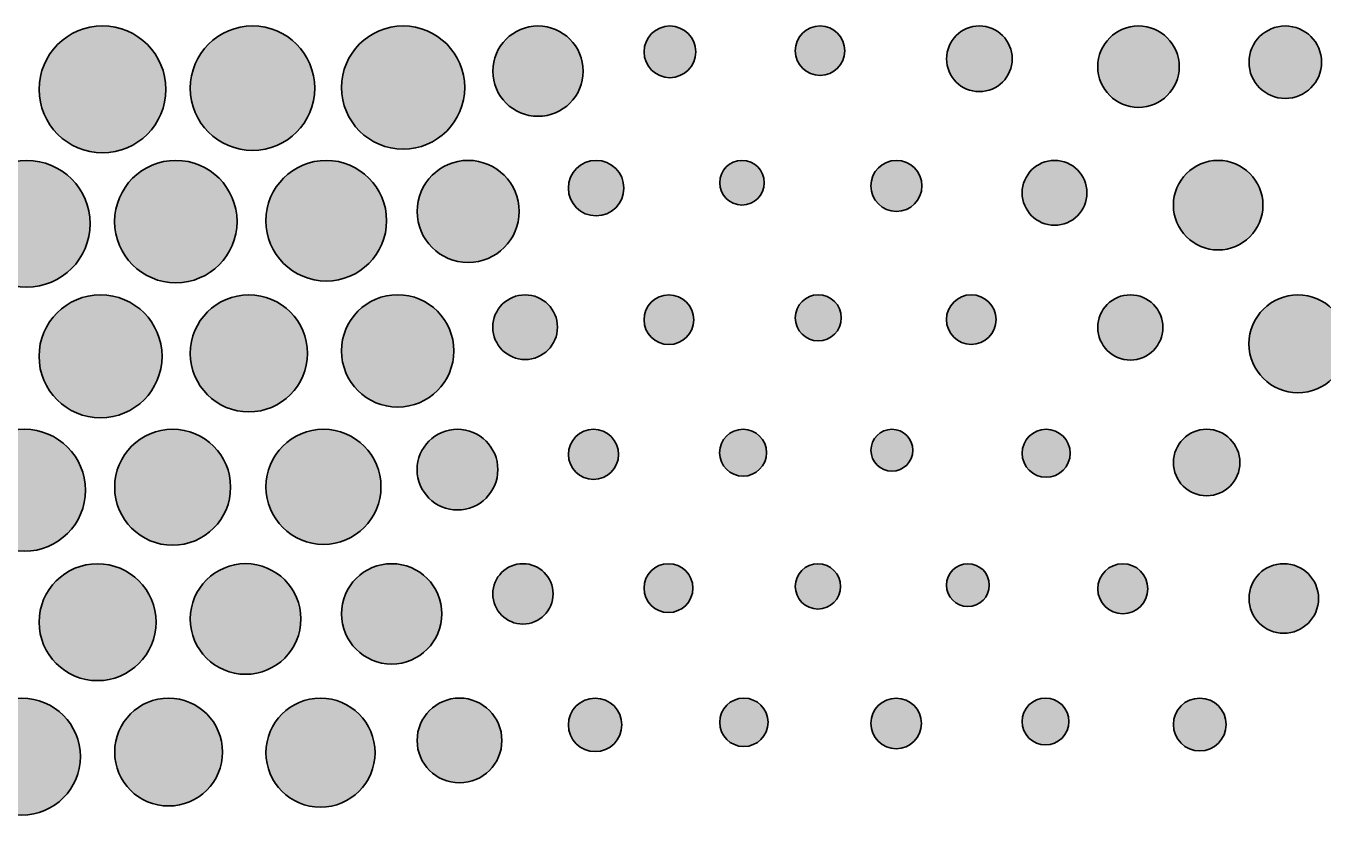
# Model space of a CAD drawing. Header units: inches. Extents: x 4.8 to 30.4, y 5.4 to 29.6.
# Drawn here: x 10.74 to 16.19, y 8.23 to 11.54 of the extents above; entities that cross this region are included whole.
import ezdxf

# ---------------------------------------------------------------- set-up
doc = ezdxf.new("R2010")
doc.units = ezdxf.units.IN
doc.header["$MEASUREMENT"] = 0
doc.layers.add('Layer 1', color=7, linetype='Continuous')

msp = doc.modelspace()

# ---------------------------------------------------------------- hatches: boundary and pattern name
at = {"layer": 'Layer 1'}
h = msp.add_hatch(color=7, dxfattribs=at)
h.dxf.hatch_style = 2
edge = h.paths.add_edge_path()
edge.add_spline(control_points=[(11.0625, 11.5445), (11.2096, 11.5445), (11.3289, 11.4252), (11.3289, 11.2781), (11.3289, 11.1311), (11.2096, 11.0118), (11.0625, 11.0118), (10.9155, 11.0118), (10.7962, 11.1311), (10.7962, 11.2781), (10.7962, 11.4252), (10.9155, 11.5445), (11.0625, 11.5445)], knot_values=[0, 0, 0, 0, 1, 1, 1, 2, 2, 2, 3, 3, 3, 4, 4, 4, 4], degree=3, periodic=1)
h = msp.add_hatch(color=7, dxfattribs=at)
h.dxf.hatch_style = 2
edge = h.paths.add_edge_path()
edge.add_spline(control_points=[(11.6926, 11.5444), (11.8369, 11.5444), (11.9539, 11.4275), (11.9539, 11.2831), (11.9539, 11.1388), (11.8369, 11.0218), (11.6926, 11.0218), (11.5483, 11.0218), (11.4313, 11.1388), (11.4313, 11.2831), (11.4313, 11.4275), (11.5483, 11.5444), (11.6926, 11.5444)], knot_values=[0, 0, 0, 0, 1, 1, 1, 2, 2, 2, 3, 3, 3, 4, 4, 4, 4], degree=3, periodic=1)
h = msp.add_hatch(color=7, dxfattribs=at)
h.dxf.hatch_style = 2
edge = h.paths.add_edge_path()
edge.add_spline(control_points=[(12.3248, 11.5446), (12.4676, 11.5446), (12.5834, 11.4288), (12.5834, 11.2859), (12.5834, 11.1431), (12.4676, 11.0273), (12.3248, 11.0273), (12.1819, 11.0273), (12.0662, 11.1431), (12.0662, 11.2859), (12.0662, 11.4288), (12.1819, 11.5446), (12.3248, 11.5446)], knot_values=[0, 0, 0, 0, 1, 1, 1, 2, 2, 2, 3, 3, 3, 4, 4, 4, 4], degree=3, periodic=1)
h = msp.add_hatch(color=7, dxfattribs=at)
h.dxf.hatch_style = 2
edge = h.paths.add_edge_path()
edge.add_spline(control_points=[(12.891, 11.5444), (12.9957, 11.5444), (13.0806, 11.4594), (13.0806, 11.3547), (13.0806, 11.25), (12.9957, 11.1651), (12.891, 11.1651), (12.7862, 11.1651), (12.7013, 11.25), (12.7013, 11.3547), (12.7013, 11.4594), (12.7862, 11.5444), (12.891, 11.5444)], knot_values=[0, 0, 0, 0, 1, 1, 1, 2, 2, 2, 3, 3, 3, 4, 4, 4, 4], degree=3, periodic=1)
h = msp.add_hatch(color=7, dxfattribs=at)
h.dxf.hatch_style = 2
edge = h.paths.add_edge_path()
edge.add_spline(control_points=[(13.4448, 11.5444), (13.5048, 11.5444), (13.5534, 11.4958), (13.5534, 11.4359), (13.5534, 11.3759), (13.5048, 11.3273), (13.4448, 11.3273), (13.3849, 11.3273), (13.3363, 11.3759), (13.3363, 11.4359), (13.3363, 11.4958), (13.3849, 11.5444), (13.4448, 11.5444)], knot_values=[0, 0, 0, 0, 1, 1, 1, 2, 2, 2, 3, 3, 3, 4, 4, 4, 4], degree=3, periodic=1)
h = msp.add_hatch(color=7, dxfattribs=at)
h.dxf.hatch_style = 2
edge = h.paths.add_edge_path()
edge.add_spline(control_points=[(14.0753, 11.5444), (14.1326, 11.5444), (14.1792, 11.4979), (14.1792, 11.4405), (14.1792, 11.3831), (14.1326, 11.3365), (14.0753, 11.3365), (14.0179, 11.3365), (13.9713, 11.3831), (13.9713, 11.4405), (13.9713, 11.4979), (14.0179, 11.5444), (14.0753, 11.5444)], knot_values=[0, 0, 0, 0, 1, 1, 1, 2, 2, 2, 3, 3, 3, 4, 4, 4, 4], degree=3, periodic=1)
h = msp.add_hatch(color=7, dxfattribs=at)
h.dxf.hatch_style = 2
edge = h.paths.add_edge_path()
edge.add_spline(control_points=[(14.7441, 11.5444), (14.8202, 11.5444), (14.882, 11.4827), (14.882, 11.4066), (14.882, 11.3304), (14.8202, 11.2687), (14.7441, 11.2687), (14.668, 11.2687), (14.6063, 11.3304), (14.6063, 11.4066), (14.6063, 11.4827), (14.668, 11.5444), (14.7441, 11.5444)], knot_values=[0, 0, 0, 0, 1, 1, 1, 2, 2, 2, 3, 3, 3, 4, 4, 4, 4], degree=3, periodic=1)
h = msp.add_hatch(color=7, dxfattribs=at)
h.dxf.hatch_style = 2
edge = h.paths.add_edge_path()
edge.add_spline(control_points=[(15.4123, 11.5444), (15.5067, 11.5444), (15.5833, 11.4679), (15.5833, 11.3734), (15.5833, 11.279), (15.5067, 11.2024), (15.4123, 11.2024), (15.3178, 11.2024), (15.2413, 11.279), (15.2413, 11.3734), (15.2413, 11.4679), (15.3178, 11.5444), (15.4123, 11.5444)], knot_values=[0, 0, 0, 0, 1, 1, 1, 2, 2, 2, 3, 3, 3, 4, 4, 4, 4], degree=3, periodic=1)
h = msp.add_hatch(color=7, dxfattribs=at)
h.dxf.hatch_style = 2
edge = h.paths.add_edge_path()
edge.add_spline(control_points=[(16.0286, 11.5444), (16.1127, 11.5444), (16.1808, 11.4762), (16.1808, 11.3921), (16.1808, 11.308), (16.1127, 11.2399), (16.0286, 11.2399), (15.9445, 11.2399), (15.8764, 11.308), (15.8764, 11.3921), (15.8764, 11.4762), (15.9445, 11.5444), (16.0286, 11.5444)], knot_values=[0, 0, 0, 0, 1, 1, 1, 2, 2, 2, 3, 3, 3, 4, 4, 4, 4], degree=3, periodic=1)
h = msp.add_hatch(color=7, dxfattribs=at)
h.dxf.hatch_style = 2
edge = h.paths.add_edge_path()
edge.add_spline(control_points=[(10.7447, 10.9801), (10.8916, 10.9801), (11.0107, 10.861), (11.0107, 10.7141), (11.0107, 10.5671), (10.8916, 10.448), (10.7447, 10.448), (10.5977, 10.448), (10.4786, 10.5671), (10.4786, 10.7141), (10.4786, 10.861), (10.5977, 10.9801), (10.7447, 10.9801)], knot_values=[0, 0, 0, 0, 1, 1, 1, 2, 2, 2, 3, 3, 3, 4, 4, 4, 4], degree=3, periodic=1)
h = msp.add_hatch(color=7, dxfattribs=at)
h.dxf.hatch_style = 2
edge = h.paths.add_edge_path()
edge.add_spline(control_points=[(11.3705, 10.9802), (11.5124, 10.9802), (11.6275, 10.8651), (11.6275, 10.7233), (11.6275, 10.5813), (11.5124, 10.4663), (11.3705, 10.4663), (11.2286, 10.4663), (11.1135, 10.5813), (11.1135, 10.7233), (11.1135, 10.8651), (11.2286, 10.9802), (11.3705, 10.9802)], knot_values=[0, 0, 0, 0, 1, 1, 1, 2, 2, 2, 3, 3, 3, 4, 4, 4, 4], degree=3, periodic=1)
h = msp.add_hatch(color=7, dxfattribs=at)
h.dxf.hatch_style = 2
edge = h.paths.add_edge_path()
edge.add_spline(control_points=[(12.002, 10.9801), (12.1419, 10.9801), (12.2553, 10.8667), (12.2553, 10.7268), (12.2553, 10.5869), (12.1419, 10.4735), (12.002, 10.4735), (11.8621, 10.4735), (11.7487, 10.5869), (11.7487, 10.7268), (11.7487, 10.8667), (11.8621, 10.9801), (12.002, 10.9801)], knot_values=[0, 0, 0, 0, 1, 1, 1, 2, 2, 2, 3, 3, 3, 4, 4, 4, 4], degree=3, periodic=1)
h = msp.add_hatch(color=7, dxfattribs=at)
h.dxf.hatch_style = 2
edge = h.paths.add_edge_path()
edge.add_spline(control_points=[(12.5978, 10.9801), (12.7161, 10.9801), (12.8121, 10.8842), (12.8121, 10.7659), (12.8121, 10.6476), (12.7161, 10.5517), (12.5978, 10.5517), (12.4795, 10.5517), (12.3836, 10.6476), (12.3836, 10.7659), (12.3836, 10.8842), (12.4795, 10.9801), (12.5978, 10.9801)], knot_values=[0, 0, 0, 0, 1, 1, 1, 2, 2, 2, 3, 3, 3, 4, 4, 4, 4], degree=3, periodic=1)
h = msp.add_hatch(color=7, dxfattribs=at)
h.dxf.hatch_style = 2
edge = h.paths.add_edge_path()
edge.add_spline(control_points=[(13.1351, 10.9802), (13.1995, 10.9802), (13.2517, 10.928), (13.2517, 10.8636), (13.2517, 10.7993), (13.1995, 10.7471), (13.1351, 10.7471), (13.0707, 10.7471), (13.0186, 10.7993), (13.0186, 10.8636), (13.0186, 10.928), (13.0707, 10.9802), (13.1351, 10.9802)], knot_values=[0, 0, 0, 0, 1, 1, 1, 2, 2, 2, 3, 3, 3, 4, 4, 4, 4], degree=3, periodic=1)
h = msp.add_hatch(color=7, dxfattribs=at)
h.dxf.hatch_style = 2
edge = h.paths.add_edge_path()
edge.add_spline(control_points=[(13.7475, 10.98), (13.7993, 10.98), (13.8413, 10.938), (13.8413, 10.8862), (13.8413, 10.8345), (13.7993, 10.7925), (13.7475, 10.7925), (13.6958, 10.7925), (13.6538, 10.8345), (13.6538, 10.8862), (13.6538, 10.938), (13.6958, 10.98), (13.7475, 10.98)], knot_values=[0, 0, 0, 0, 1, 1, 1, 2, 2, 2, 3, 3, 3, 4, 4, 4, 4], degree=3, periodic=1)
h = msp.add_hatch(color=7, dxfattribs=at)
h.dxf.hatch_style = 2
edge = h.paths.add_edge_path()
edge.add_spline(control_points=[(14.3959, 10.9801), (14.4552, 10.9801), (14.5032, 10.932), (14.5032, 10.8729), (14.5032, 10.8136), (14.4552, 10.7656), (14.3959, 10.7656), (14.3367, 10.7656), (14.2887, 10.8136), (14.2887, 10.8729), (14.2887, 10.932), (14.3367, 10.9801), (14.3959, 10.9801)], knot_values=[0, 0, 0, 0, 1, 1, 1, 2, 2, 2, 3, 3, 3, 4, 4, 4, 4], degree=3, periodic=1)
h = msp.add_hatch(color=7, dxfattribs=at)
h.dxf.hatch_style = 2
edge = h.paths.add_edge_path()
edge.add_spline(control_points=[(15.0599, 10.9799), (15.135, 10.9799), (15.1959, 10.919), (15.1959, 10.8439), (15.1959, 10.7687), (15.135, 10.7078), (15.0599, 10.7078), (14.9847, 10.7078), (14.9238, 10.7687), (14.9238, 10.8439), (14.9238, 10.919), (14.9847, 10.9799), (15.0599, 10.9799)], knot_values=[0, 0, 0, 0, 1, 1, 1, 2, 2, 2, 3, 3, 3, 4, 4, 4, 4], degree=3, periodic=1)
h = msp.add_hatch(color=7, dxfattribs=at)
h.dxf.hatch_style = 2
edge = h.paths.add_edge_path()
edge.add_spline(control_points=[(15.7467, 10.98), (15.8505, 10.98), (15.9347, 10.8959), (15.9347, 10.792), (15.9347, 10.6882), (15.8505, 10.6041), (15.7467, 10.6041), (15.6429, 10.6041), (15.5588, 10.6882), (15.5588, 10.792), (15.5588, 10.8959), (15.6429, 10.98), (15.7467, 10.98)], knot_values=[0, 0, 0, 0, 1, 1, 1, 2, 2, 2, 3, 3, 3, 4, 4, 4, 4], degree=3, periodic=1)
h = msp.add_hatch(color=7, dxfattribs=at)
h.dxf.hatch_style = 2
edge = h.paths.add_edge_path()
edge.add_spline(control_points=[(11.0544, 10.4156), (11.197, 10.4156), (11.3126, 10.3), (11.3126, 10.1574), (11.3126, 10.0148), (11.197, 9.8992), (11.0544, 9.8992), (10.9118, 9.8992), (10.7963, 10.0148), (10.7963, 10.1574), (10.7963, 10.3), (10.9118, 10.4156), (11.0544, 10.4156)], knot_values=[0, 0, 0, 0, 1, 1, 1, 2, 2, 2, 3, 3, 3, 4, 4, 4, 4], degree=3, periodic=1)
h = msp.add_hatch(color=7, dxfattribs=at)
h.dxf.hatch_style = 2
edge = h.paths.add_edge_path()
edge.add_spline(control_points=[(11.6771, 10.4156), (11.8129, 10.4156), (11.923, 10.3055), (11.923, 10.1697), (11.923, 10.0339), (11.8129, 9.9239), (11.6771, 9.9239), (11.5413, 9.9239), (11.4312, 10.0339), (11.4312, 10.1697), (11.4312, 10.3055), (11.5413, 10.4156), (11.6771, 10.4156)], knot_values=[0, 0, 0, 0, 1, 1, 1, 2, 2, 2, 3, 3, 3, 4, 4, 4, 4], degree=3, periodic=1)
h = msp.add_hatch(color=7, dxfattribs=at)
h.dxf.hatch_style = 2
edge = h.paths.add_edge_path()
edge.add_spline(control_points=[(12.3019, 10.4158), (12.4321, 10.4158), (12.5376, 10.3102), (12.5376, 10.18), (12.5376, 10.0498), (12.4321, 9.9442), (12.3019, 9.9442), (12.1716, 9.9442), (12.0661, 10.0498), (12.0661, 10.18), (12.0661, 10.3102), (12.1716, 10.4158), (12.3019, 10.4158)], knot_values=[0, 0, 0, 0, 1, 1, 1, 2, 2, 2, 3, 3, 3, 4, 4, 4, 4], degree=3, periodic=1)
h = msp.add_hatch(color=7, dxfattribs=at)
h.dxf.hatch_style = 2
edge = h.paths.add_edge_path()
edge.add_spline(control_points=[(12.837, 10.4156), (12.912, 10.4156), (12.9728, 10.3548), (12.9728, 10.2798), (12.9728, 10.2048), (12.912, 10.144), (12.837, 10.144), (12.762, 10.144), (12.7012, 10.2048), (12.7012, 10.2798), (12.7012, 10.3548), (12.762, 10.4156), (12.837, 10.4156)], knot_values=[0, 0, 0, 0, 1, 1, 1, 2, 2, 2, 3, 3, 3, 4, 4, 4, 4], degree=3, periodic=1)
h = msp.add_hatch(color=7, dxfattribs=at)
h.dxf.hatch_style = 2
edge = h.paths.add_edge_path()
edge.add_spline(control_points=[(13.4406, 10.4155), (13.4982, 10.4155), (13.5449, 10.3688), (13.5449, 10.3112), (13.5449, 10.2536), (13.4982, 10.2069), (13.4406, 10.2069), (13.383, 10.2069), (13.3363, 10.2536), (13.3363, 10.3112), (13.3363, 10.3688), (13.383, 10.4155), (13.4406, 10.4155)], knot_values=[0, 0, 0, 0, 1, 1, 1, 2, 2, 2, 3, 3, 3, 4, 4, 4, 4], degree=3, periodic=1)
h = msp.add_hatch(color=7, dxfattribs=at)
h.dxf.hatch_style = 2
edge = h.paths.add_edge_path()
edge.add_spline(control_points=[(14.0679, 10.4156), (14.1212, 10.4156), (14.1644, 10.3723), (14.1644, 10.319), (14.1644, 10.2656), (14.1212, 10.2224), (14.0679, 10.2224), (14.0145, 10.2224), (13.9713, 10.2656), (13.9713, 10.319), (13.9713, 10.3723), (14.0145, 10.4156), (14.0679, 10.4156)], knot_values=[0, 0, 0, 0, 1, 1, 1, 2, 2, 2, 3, 3, 3, 4, 4, 4, 4], degree=3, periodic=1)
h = msp.add_hatch(color=7, dxfattribs=at)
h.dxf.hatch_style = 2
edge = h.paths.add_edge_path()
edge.add_spline(control_points=[(14.7103, 10.4157), (14.7678, 10.4157), (14.8144, 10.369), (14.8144, 10.3116), (14.8144, 10.2541), (14.7678, 10.2074), (14.7103, 10.2074), (14.6527, 10.2074), (14.6061, 10.2541), (14.6061, 10.3116), (14.6061, 10.369), (14.6527, 10.4157), (14.7103, 10.4157)], knot_values=[0, 0, 0, 0, 1, 1, 1, 2, 2, 2, 3, 3, 3, 4, 4, 4, 4], degree=3, periodic=1)
h = msp.add_hatch(color=7, dxfattribs=at)
h.dxf.hatch_style = 2
edge = h.paths.add_edge_path()
edge.add_spline(control_points=[(15.3781, 10.4156), (15.4536, 10.4156), (15.5149, 10.3543), (15.5149, 10.2787), (15.5149, 10.2031), (15.4536, 10.1419), (15.3781, 10.1419), (15.3025, 10.1419), (15.2412, 10.2031), (15.2412, 10.2787), (15.2412, 10.3543), (15.3025, 10.4156), (15.3781, 10.4156)], knot_values=[0, 0, 0, 0, 1, 1, 1, 2, 2, 2, 3, 3, 3, 4, 4, 4, 4], degree=3, periodic=1)
h = msp.add_hatch(color=7, dxfattribs=at)
h.dxf.hatch_style = 2
edge = h.paths.add_edge_path()
edge.add_spline(control_points=[(16.0819, 10.4156), (16.1954, 10.4156), (16.2875, 10.3236), (16.2875, 10.21), (16.2875, 10.0963), (16.1954, 10.0043), (16.0819, 10.0043), (15.9683, 10.0043), (15.8762, 10.0963), (15.8762, 10.21), (15.8762, 10.3236), (15.9683, 10.4156), (16.0819, 10.4156)], knot_values=[0, 0, 0, 0, 1, 1, 1, 2, 2, 2, 3, 3, 3, 4, 4, 4, 4], degree=3, periodic=1)
h = msp.add_hatch(color=7, dxfattribs=at)
h.dxf.hatch_style = 2
edge = h.paths.add_edge_path()
edge.add_spline(control_points=[(10.7348, 9.8511), (10.8762, 9.8511), (10.9909, 9.7365), (10.9909, 9.5951), (10.9909, 9.4536), (10.8762, 9.339), (10.7348, 9.339), (10.5934, 9.339), (10.4787, 9.4536), (10.4787, 9.5951), (10.4787, 9.7365), (10.5934, 9.8511), (10.7348, 9.8511)], knot_values=[0, 0, 0, 0, 1, 1, 1, 2, 2, 2, 3, 3, 3, 4, 4, 4, 4], degree=3, periodic=1)
h = msp.add_hatch(color=7, dxfattribs=at)
h.dxf.hatch_style = 2
edge = h.paths.add_edge_path()
edge.add_spline(control_points=[(11.3571, 9.8512), (11.4915, 9.8512), (11.6005, 9.7422), (11.6005, 9.6078), (11.6005, 9.4733), (11.4915, 9.3643), (11.3571, 9.3643), (11.2227, 9.3643), (11.1137, 9.4733), (11.1137, 9.6078), (11.1137, 9.7422), (11.2227, 9.8512), (11.3571, 9.8512)], knot_values=[0, 0, 0, 0, 1, 1, 1, 2, 2, 2, 3, 3, 3, 4, 4, 4, 4], degree=3, periodic=1)
h = msp.add_hatch(color=7, dxfattribs=at)
h.dxf.hatch_style = 2
edge = h.paths.add_edge_path()
edge.add_spline(control_points=[(11.9903, 9.851), (12.1237, 9.851), (12.2318, 9.7429), (12.2318, 9.6095), (12.2318, 9.4761), (12.1237, 9.368), (11.9903, 9.368), (11.857, 9.368), (11.7488, 9.4761), (11.7488, 9.6095), (11.7488, 9.7429), (11.857, 9.851), (11.9903, 9.851)], knot_values=[0, 0, 0, 0, 1, 1, 1, 2, 2, 2, 3, 3, 3, 4, 4, 4, 4], degree=3, periodic=1)
h = msp.add_hatch(color=7, dxfattribs=at)
h.dxf.hatch_style = 2
edge = h.paths.add_edge_path()
edge.add_spline(control_points=[(12.553, 9.8513), (12.6466, 9.8513), (12.7225, 9.7755), (12.7225, 9.6818), (12.7225, 9.5883), (12.6466, 9.5123), (12.553, 9.5123), (12.4594, 9.5123), (12.3835, 9.5883), (12.3835, 9.6818), (12.3835, 9.7755), (12.4594, 9.8513), (12.553, 9.8513)], knot_values=[0, 0, 0, 0, 1, 1, 1, 2, 2, 2, 3, 3, 3, 4, 4, 4, 4], degree=3, periodic=1)
h = msp.add_hatch(color=7, dxfattribs=at)
h.dxf.hatch_style = 2
edge = h.paths.add_edge_path()
edge.add_spline(control_points=[(13.1242, 9.851), (13.1823, 9.851), (13.2295, 9.8038), (13.2295, 9.7457), (13.2295, 9.6875), (13.1823, 9.6404), (13.1242, 9.6404), (13.066, 9.6404), (13.0189, 9.6875), (13.0189, 9.7457), (13.0189, 9.8038), (13.066, 9.851), (13.1242, 9.851)], knot_values=[0, 0, 0, 0, 1, 1, 1, 2, 2, 2, 3, 3, 3, 4, 4, 4, 4], degree=3, periodic=1)
h = msp.add_hatch(color=7, dxfattribs=at)
h.dxf.hatch_style = 2
edge = h.paths.add_edge_path()
edge.add_spline(control_points=[(13.7521, 9.8512), (13.8065, 9.8512), (13.8505, 9.8072), (13.8505, 9.7528), (13.8505, 9.6984), (13.8065, 9.6543), (13.7521, 9.6543), (13.6978, 9.6543), (13.6537, 9.6984), (13.6537, 9.7528), (13.6537, 9.8072), (13.6978, 9.8512), (13.7521, 9.8512)], knot_values=[0, 0, 0, 0, 1, 1, 1, 2, 2, 2, 3, 3, 3, 4, 4, 4, 4], degree=3, periodic=1)
h = msp.add_hatch(color=7, dxfattribs=at)
h.dxf.hatch_style = 2
edge = h.paths.add_edge_path()
edge.add_spline(control_points=[(14.3769, 9.851), (14.4255, 9.851), (14.4649, 9.8116), (14.4649, 9.763), (14.4649, 9.7143), (14.4255, 9.675), (14.3769, 9.675), (14.3283, 9.675), (14.2889, 9.7143), (14.2889, 9.763), (14.2889, 9.8116), (14.3283, 9.851), (14.3769, 9.851)], knot_values=[0, 0, 0, 0, 1, 1, 1, 2, 2, 2, 3, 3, 3, 4, 4, 4, 4], degree=3, periodic=1)
h = msp.add_hatch(color=7, dxfattribs=at)
h.dxf.hatch_style = 2
edge = h.paths.add_edge_path()
edge.add_spline(control_points=[(15.0246, 9.8511), (15.0803, 9.8511), (15.1254, 9.806), (15.1254, 9.7503), (15.1254, 9.6946), (15.0803, 9.6494), (15.0246, 9.6494), (14.9689, 9.6494), (14.9237, 9.6946), (14.9237, 9.7503), (14.9237, 9.806), (14.9689, 9.8511), (15.0246, 9.8511)], knot_values=[0, 0, 0, 0, 1, 1, 1, 2, 2, 2, 3, 3, 3, 4, 4, 4, 4], degree=3, periodic=1)
h = msp.add_hatch(color=7, dxfattribs=at)
h.dxf.hatch_style = 2
edge = h.paths.add_edge_path()
edge.add_spline(control_points=[(15.6984, 9.8511), (15.7755, 9.8511), (15.838, 9.7885), (15.838, 9.7114), (15.838, 9.6343), (15.7755, 9.5719), (15.6984, 9.5719), (15.6213, 9.5719), (15.5588, 9.6343), (15.5588, 9.7114), (15.5588, 9.7885), (15.6213, 9.8511), (15.6984, 9.8511)], knot_values=[0, 0, 0, 0, 1, 1, 1, 2, 2, 2, 3, 3, 3, 4, 4, 4, 4], degree=3, periodic=1)
h = msp.add_hatch(color=7, dxfattribs=at)
h.dxf.hatch_style = 2
edge = h.paths.add_edge_path()
edge.add_spline(control_points=[(11.0417, 9.2867), (11.1773, 9.2867), (11.2873, 9.1768), (11.2873, 9.0412), (11.2873, 8.9056), (11.1773, 8.7957), (11.0417, 8.7957), (10.9061, 8.7957), (10.7962, 8.9056), (10.7962, 9.0412), (10.7962, 9.1768), (10.9061, 9.2867), (11.0417, 9.2867)], knot_values=[0, 0, 0, 0, 1, 1, 1, 2, 2, 2, 3, 3, 3, 4, 4, 4, 4], degree=3, periodic=1)
h = msp.add_hatch(color=7, dxfattribs=at)
h.dxf.hatch_style = 2
edge = h.paths.add_edge_path()
edge.add_spline(control_points=[(11.6633, 9.2869), (11.7916, 9.2869), (11.8956, 9.1829), (11.8956, 9.0546), (11.8956, 8.9263), (11.7916, 8.8223), (11.6633, 8.8223), (11.535, 8.8223), (11.431, 8.9263), (11.431, 9.0546), (11.431, 9.1829), (11.535, 9.2869), (11.6633, 9.2869)], knot_values=[0, 0, 0, 0, 1, 1, 1, 2, 2, 2, 3, 3, 3, 4, 4, 4, 4], degree=3, periodic=1)
h = msp.add_hatch(color=7, dxfattribs=at)
h.dxf.hatch_style = 2
edge = h.paths.add_edge_path()
edge.add_spline(control_points=[(12.2768, 9.2867), (12.3931, 9.2867), (12.4874, 9.1925), (12.4874, 9.0761), (12.4874, 8.9598), (12.3931, 8.8655), (12.2768, 8.8655), (12.1605, 8.8655), (12.0662, 8.9598), (12.0662, 9.0761), (12.0662, 9.1925), (12.1605, 9.2867), (12.2768, 9.2867)], knot_values=[0, 0, 0, 0, 1, 1, 1, 2, 2, 2, 3, 3, 3, 4, 4, 4, 4], degree=3, periodic=1)
h = msp.add_hatch(color=7, dxfattribs=at)
h.dxf.hatch_style = 2
edge = h.paths.add_edge_path()
edge.add_spline(control_points=[(12.8278, 9.2868), (12.8978, 9.2868), (12.9545, 9.23), (12.9545, 9.1601), (12.9545, 9.0901), (12.8978, 9.0334), (12.8278, 9.0334), (12.7579, 9.0334), (12.7012, 9.0901), (12.7012, 9.1601), (12.7012, 9.23), (12.7579, 9.2868), (12.8278, 9.2868)], knot_values=[0, 0, 0, 0, 1, 1, 1, 2, 2, 2, 3, 3, 3, 4, 4, 4, 4], degree=3, periodic=1)
h = msp.add_hatch(color=7, dxfattribs=at)
h.dxf.hatch_style = 2
edge = h.paths.add_edge_path()
edge.add_spline(control_points=[(13.4389, 9.2866), (13.4955, 9.2866), (13.5413, 9.2407), (13.5413, 9.1841), (13.5413, 9.1274), (13.4955, 9.0815), (13.4389, 9.0815), (13.3822, 9.0815), (13.3363, 9.1274), (13.3363, 9.1841), (13.3363, 9.2407), (13.3822, 9.2866), (13.4389, 9.2866)], knot_values=[0, 0, 0, 0, 1, 1, 1, 2, 2, 2, 3, 3, 3, 4, 4, 4, 4], degree=3, periodic=1)
h = msp.add_hatch(color=7, dxfattribs=at)
h.dxf.hatch_style = 2
edge = h.paths.add_edge_path()
edge.add_spline(control_points=[(14.0664, 9.2867), (14.1191, 9.2867), (14.1617, 9.2441), (14.1617, 9.1915), (14.1617, 9.1389), (14.1191, 9.0962), (14.0664, 9.0962), (14.0138, 9.0962), (13.9712, 9.1389), (13.9712, 9.1915), (13.9712, 9.2441), (14.0138, 9.2867), (14.0664, 9.2867)], knot_values=[0, 0, 0, 0, 1, 1, 1, 2, 2, 2, 3, 3, 3, 4, 4, 4, 4], degree=3, periodic=1)
h = msp.add_hatch(color=7, dxfattribs=at)
h.dxf.hatch_style = 2
edge = h.paths.add_edge_path()
edge.add_spline(control_points=[(14.6961, 9.2866), (14.7458, 9.2866), (14.786, 9.2464), (14.786, 9.1968), (14.786, 9.1471), (14.7458, 9.1069), (14.6961, 9.1069), (14.6465, 9.1069), (14.6063, 9.1471), (14.6063, 9.1968), (14.6063, 9.2464), (14.6465, 9.2866), (14.6961, 9.2866)], knot_values=[0, 0, 0, 0, 1, 1, 1, 2, 2, 2, 3, 3, 3, 4, 4, 4, 4], degree=3, periodic=1)
h = msp.add_hatch(color=7, dxfattribs=at)
h.dxf.hatch_style = 2
edge = h.paths.add_edge_path()
edge.add_spline(control_points=[(15.3463, 9.2867), (15.4044, 9.2867), (15.4514, 9.2397), (15.4514, 9.1816), (15.4514, 9.1236), (15.4044, 9.0765), (15.3463, 9.0765), (15.2882, 9.0765), (15.2412, 9.1236), (15.2412, 9.1816), (15.2412, 9.2397), (15.2882, 9.2867), (15.3463, 9.2867)], knot_values=[0, 0, 0, 0, 1, 1, 1, 2, 2, 2, 3, 3, 3, 4, 4, 4, 4], degree=3, periodic=1)
h = msp.add_hatch(color=7, dxfattribs=at)
h.dxf.hatch_style = 2
edge = h.paths.add_edge_path()
edge.add_spline(control_points=[(16.0222, 9.2867), (16.1028, 9.2867), (16.1682, 9.2213), (16.1682, 9.1407), (16.1682, 9.06), (16.1028, 8.9947), (16.0222, 8.9947), (15.9416, 8.9947), (15.8763, 9.06), (15.8763, 9.1407), (15.8763, 9.2213), (15.9416, 9.2867), (16.0222, 9.2867)], knot_values=[0, 0, 0, 0, 1, 1, 1, 2, 2, 2, 3, 3, 3, 4, 4, 4, 4], degree=3, periodic=1)
h = msp.add_hatch(color=7, dxfattribs=at)
h.dxf.hatch_style = 2
edge = h.paths.add_edge_path()
edge.add_spline(control_points=[(10.7242, 8.7222), (10.8597, 8.7222), (10.9696, 8.6123), (10.9696, 8.4767), (10.9696, 8.3413), (10.8597, 8.2314), (10.7242, 8.2314), (10.5887, 8.2314), (10.4788, 8.3413), (10.4788, 8.4767), (10.4788, 8.6123), (10.5887, 8.7222), (10.7242, 8.7222)], knot_values=[0, 0, 0, 0, 1, 1, 1, 2, 2, 2, 3, 3, 3, 4, 4, 4, 4], degree=3, periodic=1)
h = msp.add_hatch(color=7, dxfattribs=at)
h.dxf.hatch_style = 2
edge = h.paths.add_edge_path()
edge.add_spline(control_points=[(11.3402, 8.7222), (11.4652, 8.7222), (11.5666, 8.6209), (11.5666, 8.4958), (11.5666, 8.3708), (11.4652, 8.2694), (11.3402, 8.2694), (11.2151, 8.2694), (11.1138, 8.3708), (11.1138, 8.4958), (11.1138, 8.6209), (11.2151, 8.7222), (11.3402, 8.7222)], knot_values=[0, 0, 0, 0, 1, 1, 1, 2, 2, 2, 3, 3, 3, 4, 4, 4, 4], degree=3, periodic=1)
h = msp.add_hatch(color=7, dxfattribs=at)
h.dxf.hatch_style = 2
edge = h.paths.add_edge_path()
edge.add_spline(control_points=[(11.9776, 8.7224), (12.1042, 8.7224), (12.2067, 8.6198), (12.2067, 8.4933), (12.2067, 8.3668), (12.1042, 8.2643), (11.9776, 8.2643), (11.8511, 8.2643), (11.7486, 8.3668), (11.7486, 8.4933), (11.7486, 8.6198), (11.8511, 8.7224), (11.9776, 8.7224)], knot_values=[0, 0, 0, 0, 1, 1, 1, 2, 2, 2, 3, 3, 3, 4, 4, 4, 4], degree=3, periodic=1)
h = msp.add_hatch(color=7, dxfattribs=at)
h.dxf.hatch_style = 2
edge = h.paths.add_edge_path()
edge.add_spline(control_points=[(12.5615, 8.7224), (12.6597, 8.7224), (12.7394, 8.6427), (12.7394, 8.5445), (12.7394, 8.4463), (12.6597, 8.3666), (12.5615, 8.3666), (12.4633, 8.3666), (12.3836, 8.4463), (12.3836, 8.5445), (12.3836, 8.6427), (12.4633, 8.7224), (12.5615, 8.7224)], knot_values=[0, 0, 0, 0, 1, 1, 1, 2, 2, 2, 3, 3, 3, 4, 4, 4, 4], degree=3, periodic=1)
h = msp.add_hatch(color=7, dxfattribs=at)
h.dxf.hatch_style = 2
edge = h.paths.add_edge_path()
edge.add_spline(control_points=[(13.1309, 8.7222), (13.1928, 8.7222), (13.243, 8.6721), (13.243, 8.6101), (13.243, 8.5482), (13.1928, 8.4979), (13.1309, 8.4979), (13.0689, 8.4979), (13.0187, 8.5482), (13.0187, 8.6101), (13.0187, 8.6721), (13.0689, 8.7222), (13.1309, 8.7222)], knot_values=[0, 0, 0, 0, 1, 1, 1, 2, 2, 2, 3, 3, 3, 4, 4, 4, 4], degree=3, periodic=1)
h = msp.add_hatch(color=7, dxfattribs=at)
h.dxf.hatch_style = 2
edge = h.paths.add_edge_path()
edge.add_spline(control_points=[(13.7553, 8.7222), (13.8114, 8.7222), (13.8568, 8.6767), (13.8568, 8.6207), (13.8568, 8.5646), (13.8114, 8.5192), (13.7553, 8.5192), (13.6992, 8.5192), (13.6538, 8.5646), (13.6538, 8.6207), (13.6538, 8.6767), (13.6992, 8.7222), (13.7553, 8.7222)], knot_values=[0, 0, 0, 0, 1, 1, 1, 2, 2, 2, 3, 3, 3, 4, 4, 4, 4], degree=3, periodic=1)
h = msp.add_hatch(color=7, dxfattribs=at)
h.dxf.hatch_style = 2
edge = h.paths.add_edge_path()
edge.add_spline(control_points=[(14.3949, 8.7222), (14.4535, 8.7222), (14.501, 8.6747), (14.501, 8.6161), (14.501, 8.5575), (14.4535, 8.51), (14.3949, 8.51), (14.3363, 8.51), (14.2888, 8.5575), (14.2888, 8.6161), (14.2888, 8.6747), (14.3363, 8.7222), (14.3949, 8.7222)], knot_values=[0, 0, 0, 0, 1, 1, 1, 2, 2, 2, 3, 3, 3, 4, 4, 4, 4], degree=3, periodic=1)
h = msp.add_hatch(color=7, dxfattribs=at)
h.dxf.hatch_style = 2
edge = h.paths.add_edge_path()
edge.add_spline(control_points=[(15.0218, 8.7223), (15.0759, 8.7223), (15.1199, 8.6784), (15.1199, 8.6242), (15.1199, 8.57), (15.0759, 8.5261), (15.0218, 8.5261), (14.9676, 8.5261), (14.9237, 8.57), (14.9237, 8.6242), (14.9237, 8.6784), (14.9676, 8.7223), (15.0218, 8.7223)], knot_values=[0, 0, 0, 0, 1, 1, 1, 2, 2, 2, 3, 3, 3, 4, 4, 4, 4], degree=3, periodic=1)
h = msp.add_hatch(color=7, dxfattribs=at)
h.dxf.hatch_style = 2
edge = h.paths.add_edge_path()
edge.add_spline(control_points=[(15.6694, 8.7223), (15.7306, 8.7223), (15.7802, 8.6727), (15.7802, 8.6115), (15.7802, 8.5503), (15.7306, 8.5008), (15.6694, 8.5008), (15.6083, 8.5008), (15.5587, 8.5503), (15.5587, 8.6115), (15.5587, 8.6727), (15.6083, 8.7223), (15.6694, 8.7223)], knot_values=[0, 0, 0, 0, 1, 1, 1, 2, 2, 2, 3, 3, 3, 4, 4, 4, 4], degree=3, periodic=1)

# ---------------------------------------------------------------- linework, layer by layer
at = {"layer": 'Layer 1', "color": 7, "lineweight": 35}
for points in [[(11.0625, 11.5445), (11.2096, 11.5445), (11.3289, 11.4252), (11.3289, 11.2781), (11.3289, 11.1311), (11.2096, 11.0118), (11.0625, 11.0118), (10.9155, 11.0118), (10.7962, 11.1311), (10.7962, 11.2781), (10.7962, 11.4252), (10.9155, 11.5445), (11.0625, 11.5445)], [(11.6926, 11.5444), (11.8369, 11.5444), (11.9539, 11.4275), (11.9539, 11.2831), (11.9539, 11.1388), (11.8369, 11.0218), (11.6926, 11.0218), (11.5483, 11.0218), (11.4313, 11.1388), (11.4313, 11.2831), (11.4313, 11.4275), (11.5483, 11.5444), (11.6926, 11.5444)], [(12.3248, 11.5446), (12.4676, 11.5446), (12.5834, 11.4288), (12.5834, 11.2859), (12.5834, 11.1431), (12.4676, 11.0273), (12.3248, 11.0273), (12.1819, 11.0273), (12.0662, 11.1431), (12.0662, 11.2859), (12.0662, 11.4288), (12.1819, 11.5446), (12.3248, 11.5446)], [(12.891, 11.5444), (12.9957, 11.5444), (13.0806, 11.4594), (13.0806, 11.3547), (13.0806, 11.25), (12.9957, 11.1651), (12.891, 11.1651), (12.7862, 11.1651), (12.7013, 11.25), (12.7013, 11.3547), (12.7013, 11.4594), (12.7862, 11.5444), (12.891, 11.5444)], [(13.4448, 11.5444), (13.5048, 11.5444), (13.5534, 11.4958), (13.5534, 11.4359), (13.5534, 11.3759), (13.5048, 11.3273), (13.4448, 11.3273), (13.3849, 11.3273), (13.3363, 11.3759), (13.3363, 11.4359), (13.3363, 11.4958), (13.3849, 11.5444), (13.4448, 11.5444)], [(14.0753, 11.5444), (14.1326, 11.5444), (14.1792, 11.4979), (14.1792, 11.4405), (14.1792, 11.3831), (14.1326, 11.3365), (14.0753, 11.3365), (14.0179, 11.3365), (13.9713, 11.3831), (13.9713, 11.4405), (13.9713, 11.4979), (14.0179, 11.5444), (14.0753, 11.5444)], [(14.7441, 11.5444), (14.8202, 11.5444), (14.882, 11.4827), (14.882, 11.4066), (14.882, 11.3304), (14.8202, 11.2687), (14.7441, 11.2687), (14.668, 11.2687), (14.6063, 11.3304), (14.6063, 11.4066), (14.6063, 11.4827), (14.668, 11.5444), (14.7441, 11.5444)], [(15.4123, 11.5444), (15.5067, 11.5444), (15.5833, 11.4679), (15.5833, 11.3734), (15.5833, 11.279), (15.5067, 11.2024), (15.4123, 11.2024), (15.3178, 11.2024), (15.2413, 11.279), (15.2413, 11.3734), (15.2413, 11.4679), (15.3178, 11.5444), (15.4123, 11.5444)], [(16.0286, 11.5444), (16.1127, 11.5444), (16.1808, 11.4762), (16.1808, 11.3921), (16.1808, 11.308), (16.1127, 11.2399), (16.0286, 11.2399), (15.9445, 11.2399), (15.8764, 11.308), (15.8764, 11.3921), (15.8764, 11.4762), (15.9445, 11.5444), (16.0286, 11.5444)], [(10.7447, 10.9801), (10.8916, 10.9801), (11.0107, 10.861), (11.0107, 10.7141), (11.0107, 10.5671), (10.8916, 10.448), (10.7447, 10.448), (10.5977, 10.448), (10.4786, 10.5671), (10.4786, 10.7141), (10.4786, 10.861), (10.5977, 10.9801), (10.7447, 10.9801)], [(11.3705, 10.9802), (11.5124, 10.9802), (11.6275, 10.8651), (11.6275, 10.7233), (11.6275, 10.5813), (11.5124, 10.4663), (11.3705, 10.4663), (11.2286, 10.4663), (11.1135, 10.5813), (11.1135, 10.7233), (11.1135, 10.8651), (11.2286, 10.9802), (11.3705, 10.9802)], [(12.002, 10.9801), (12.1419, 10.9801), (12.2553, 10.8667), (12.2553, 10.7268), (12.2553, 10.5869), (12.1419, 10.4735), (12.002, 10.4735), (11.8621, 10.4735), (11.7487, 10.5869), (11.7487, 10.7268), (11.7487, 10.8667), (11.8621, 10.9801), (12.002, 10.9801)], [(12.5978, 10.9801), (12.7161, 10.9801), (12.8121, 10.8842), (12.8121, 10.7659), (12.8121, 10.6476), (12.7161, 10.5517), (12.5978, 10.5517), (12.4795, 10.5517), (12.3836, 10.6476), (12.3836, 10.7659), (12.3836, 10.8842), (12.4795, 10.9801), (12.5978, 10.9801)], [(13.1351, 10.9802), (13.1995, 10.9802), (13.2517, 10.928), (13.2517, 10.8636), (13.2517, 10.7993), (13.1995, 10.7471), (13.1351, 10.7471), (13.0707, 10.7471), (13.0186, 10.7993), (13.0186, 10.8636), (13.0186, 10.928), (13.0707, 10.9802), (13.1351, 10.9802)], [(13.7475, 10.98), (13.7993, 10.98), (13.8413, 10.938), (13.8413, 10.8862), (13.8413, 10.8345), (13.7993, 10.7925), (13.7475, 10.7925), (13.6958, 10.7925), (13.6538, 10.8345), (13.6538, 10.8862), (13.6538, 10.938), (13.6958, 10.98), (13.7475, 10.98)], [(14.3959, 10.9801), (14.4552, 10.9801), (14.5032, 10.932), (14.5032, 10.8729), (14.5032, 10.8136), (14.4552, 10.7656), (14.3959, 10.7656), (14.3367, 10.7656), (14.2887, 10.8136), (14.2887, 10.8729), (14.2887, 10.932), (14.3367, 10.9801), (14.3959, 10.9801)], [(15.0599, 10.9799), (15.135, 10.9799), (15.1959, 10.919), (15.1959, 10.8439), (15.1959, 10.7687), (15.135, 10.7078), (15.0599, 10.7078), (14.9847, 10.7078), (14.9238, 10.7687), (14.9238, 10.8439), (14.9238, 10.919), (14.9847, 10.9799), (15.0599, 10.9799)], [(15.7467, 10.98), (15.8505, 10.98), (15.9347, 10.8959), (15.9347, 10.792), (15.9347, 10.6882), (15.8505, 10.6041), (15.7467, 10.6041), (15.6429, 10.6041), (15.5588, 10.6882), (15.5588, 10.792), (15.5588, 10.8959), (15.6429, 10.98), (15.7467, 10.98)], [(11.0544, 10.4156), (11.197, 10.4156), (11.3126, 10.3), (11.3126, 10.1574), (11.3126, 10.0148), (11.197, 9.8992), (11.0544, 9.8992), (10.9118, 9.8992), (10.7963, 10.0148), (10.7963, 10.1574), (10.7963, 10.3), (10.9118, 10.4156), (11.0544, 10.4156)], [(11.6771, 10.4156), (11.8129, 10.4156), (11.923, 10.3055), (11.923, 10.1697), (11.923, 10.0339), (11.8129, 9.9239), (11.6771, 9.9239), (11.5413, 9.9239), (11.4312, 10.0339), (11.4312, 10.1697), (11.4312, 10.3055), (11.5413, 10.4156), (11.6771, 10.4156)], [(12.3019, 10.4158), (12.4321, 10.4158), (12.5376, 10.3102), (12.5376, 10.18), (12.5376, 10.0498), (12.4321, 9.9442), (12.3019, 9.9442), (12.1716, 9.9442), (12.0661, 10.0498), (12.0661, 10.18), (12.0661, 10.3102), (12.1716, 10.4158), (12.3019, 10.4158)], [(12.837, 10.4156), (12.912, 10.4156), (12.9728, 10.3548), (12.9728, 10.2798), (12.9728, 10.2048), (12.912, 10.144), (12.837, 10.144), (12.762, 10.144), (12.7012, 10.2048), (12.7012, 10.2798), (12.7012, 10.3548), (12.762, 10.4156), (12.837, 10.4156)], [(13.4406, 10.4155), (13.4982, 10.4155), (13.5449, 10.3688), (13.5449, 10.3112), (13.5449, 10.2536), (13.4982, 10.2069), (13.4406, 10.2069), (13.383, 10.2069), (13.3363, 10.2536), (13.3363, 10.3112), (13.3363, 10.3688), (13.383, 10.4155), (13.4406, 10.4155)], [(14.0679, 10.4156), (14.1212, 10.4156), (14.1644, 10.3723), (14.1644, 10.319), (14.1644, 10.2656), (14.1212, 10.2224), (14.0679, 10.2224), (14.0145, 10.2224), (13.9713, 10.2656), (13.9713, 10.319), (13.9713, 10.3723), (14.0145, 10.4156), (14.0679, 10.4156)], [(14.7103, 10.4157), (14.7678, 10.4157), (14.8144, 10.369), (14.8144, 10.3116), (14.8144, 10.2541), (14.7678, 10.2074), (14.7103, 10.2074), (14.6527, 10.2074), (14.6061, 10.2541), (14.6061, 10.3116), (14.6061, 10.369), (14.6527, 10.4157), (14.7103, 10.4157)], [(15.3781, 10.4156), (15.4536, 10.4156), (15.5149, 10.3543), (15.5149, 10.2787), (15.5149, 10.2031), (15.4536, 10.1419), (15.3781, 10.1419), (15.3025, 10.1419), (15.2412, 10.2031), (15.2412, 10.2787), (15.2412, 10.3543), (15.3025, 10.4156), (15.3781, 10.4156)], [(16.0819, 10.4156), (16.1954, 10.4156), (16.2875, 10.3236), (16.2875, 10.21), (16.2875, 10.0963), (16.1954, 10.0043), (16.0819, 10.0043), (15.9683, 10.0043), (15.8762, 10.0963), (15.8762, 10.21), (15.8762, 10.3236), (15.9683, 10.4156), (16.0819, 10.4156)], [(10.7348, 9.8511), (10.8762, 9.8511), (10.9909, 9.7365), (10.9909, 9.5951), (10.9909, 9.4536), (10.8762, 9.339), (10.7348, 9.339), (10.5934, 9.339), (10.4787, 9.4536), (10.4787, 9.5951), (10.4787, 9.7365), (10.5934, 9.8511), (10.7348, 9.8511)], [(11.3571, 9.8512), (11.4915, 9.8512), (11.6005, 9.7422), (11.6005, 9.6078), (11.6005, 9.4733), (11.4915, 9.3643), (11.3571, 9.3643), (11.2227, 9.3643), (11.1137, 9.4733), (11.1137, 9.6078), (11.1137, 9.7422), (11.2227, 9.8512), (11.3571, 9.8512)], [(11.9903, 9.851), (12.1237, 9.851), (12.2318, 9.7429), (12.2318, 9.6095), (12.2318, 9.4761), (12.1237, 9.368), (11.9903, 9.368), (11.857, 9.368), (11.7488, 9.4761), (11.7488, 9.6095), (11.7488, 9.7429), (11.857, 9.851), (11.9903, 9.851)], [(12.553, 9.8513), (12.6466, 9.8513), (12.7225, 9.7755), (12.7225, 9.6818), (12.7225, 9.5883), (12.6466, 9.5123), (12.553, 9.5123), (12.4594, 9.5123), (12.3835, 9.5883), (12.3835, 9.6818), (12.3835, 9.7755), (12.4594, 9.8513), (12.553, 9.8513)], [(13.1242, 9.851), (13.1823, 9.851), (13.2295, 9.8038), (13.2295, 9.7457), (13.2295, 9.6875), (13.1823, 9.6404), (13.1242, 9.6404), (13.066, 9.6404), (13.0189, 9.6875), (13.0189, 9.7457), (13.0189, 9.8038), (13.066, 9.851), (13.1242, 9.851)], [(13.7521, 9.8512), (13.8065, 9.8512), (13.8505, 9.8072), (13.8505, 9.7528), (13.8505, 9.6984), (13.8065, 9.6543), (13.7521, 9.6543), (13.6978, 9.6543), (13.6537, 9.6984), (13.6537, 9.7528), (13.6537, 9.8072), (13.6978, 9.8512), (13.7521, 9.8512)], [(14.3769, 9.851), (14.4255, 9.851), (14.4649, 9.8116), (14.4649, 9.763), (14.4649, 9.7143), (14.4255, 9.675), (14.3769, 9.675), (14.3283, 9.675), (14.2889, 9.7143), (14.2889, 9.763), (14.2889, 9.8116), (14.3283, 9.851), (14.3769, 9.851)], [(15.0246, 9.8511), (15.0803, 9.8511), (15.1254, 9.806), (15.1254, 9.7503), (15.1254, 9.6946), (15.0803, 9.6494), (15.0246, 9.6494), (14.9689, 9.6494), (14.9237, 9.6946), (14.9237, 9.7503), (14.9237, 9.806), (14.9689, 9.8511), (15.0246, 9.8511)], [(15.6984, 9.8511), (15.7755, 9.8511), (15.838, 9.7885), (15.838, 9.7114), (15.838, 9.6343), (15.7755, 9.5719), (15.6984, 9.5719), (15.6213, 9.5719), (15.5588, 9.6343), (15.5588, 9.7114), (15.5588, 9.7885), (15.6213, 9.8511), (15.6984, 9.8511)], [(11.0417, 9.2867), (11.1773, 9.2867), (11.2873, 9.1768), (11.2873, 9.0412), (11.2873, 8.9056), (11.1773, 8.7957), (11.0417, 8.7957), (10.9061, 8.7957), (10.7962, 8.9056), (10.7962, 9.0412), (10.7962, 9.1768), (10.9061, 9.2867), (11.0417, 9.2867)], [(11.6633, 9.2869), (11.7916, 9.2869), (11.8956, 9.1829), (11.8956, 9.0546), (11.8956, 8.9263), (11.7916, 8.8223), (11.6633, 8.8223), (11.535, 8.8223), (11.431, 8.9263), (11.431, 9.0546), (11.431, 9.1829), (11.535, 9.2869), (11.6633, 9.2869)], [(12.2768, 9.2867), (12.3931, 9.2867), (12.4874, 9.1925), (12.4874, 9.0761), (12.4874, 8.9598), (12.3931, 8.8655), (12.2768, 8.8655), (12.1605, 8.8655), (12.0662, 8.9598), (12.0662, 9.0761), (12.0662, 9.1925), (12.1605, 9.2867), (12.2768, 9.2867)], [(12.8278, 9.2868), (12.8978, 9.2868), (12.9545, 9.23), (12.9545, 9.1601), (12.9545, 9.0901), (12.8978, 9.0334), (12.8278, 9.0334), (12.7579, 9.0334), (12.7012, 9.0901), (12.7012, 9.1601), (12.7012, 9.23), (12.7579, 9.2868), (12.8278, 9.2868)], [(13.4389, 9.2866), (13.4955, 9.2866), (13.5413, 9.2407), (13.5413, 9.1841), (13.5413, 9.1274), (13.4955, 9.0815), (13.4389, 9.0815), (13.3822, 9.0815), (13.3363, 9.1274), (13.3363, 9.1841), (13.3363, 9.2407), (13.3822, 9.2866), (13.4389, 9.2866)], [(14.0664, 9.2867), (14.1191, 9.2867), (14.1617, 9.2441), (14.1617, 9.1915), (14.1617, 9.1389), (14.1191, 9.0962), (14.0664, 9.0962), (14.0138, 9.0962), (13.9712, 9.1389), (13.9712, 9.1915), (13.9712, 9.2441), (14.0138, 9.2867), (14.0664, 9.2867)], [(14.6961, 9.2866), (14.7458, 9.2866), (14.786, 9.2464), (14.786, 9.1968), (14.786, 9.1471), (14.7458, 9.1069), (14.6961, 9.1069), (14.6465, 9.1069), (14.6063, 9.1471), (14.6063, 9.1968), (14.6063, 9.2464), (14.6465, 9.2866), (14.6961, 9.2866)], [(15.3463, 9.2867), (15.4044, 9.2867), (15.4514, 9.2397), (15.4514, 9.1816), (15.4514, 9.1236), (15.4044, 9.0765), (15.3463, 9.0765), (15.2882, 9.0765), (15.2412, 9.1236), (15.2412, 9.1816), (15.2412, 9.2397), (15.2882, 9.2867), (15.3463, 9.2867)], [(16.0222, 9.2867), (16.1028, 9.2867), (16.1682, 9.2213), (16.1682, 9.1407), (16.1682, 9.06), (16.1028, 8.9947), (16.0222, 8.9947), (15.9416, 8.9947), (15.8763, 9.06), (15.8763, 9.1407), (15.8763, 9.2213), (15.9416, 9.2867), (16.0222, 9.2867)], [(10.7242, 8.7222), (10.8597, 8.7222), (10.9696, 8.6123), (10.9696, 8.4767), (10.9696, 8.3413), (10.8597, 8.2314), (10.7242, 8.2314), (10.5887, 8.2314), (10.4788, 8.3413), (10.4788, 8.4767), (10.4788, 8.6123), (10.5887, 8.7222), (10.7242, 8.7222)], [(11.3402, 8.7222), (11.4652, 8.7222), (11.5666, 8.6209), (11.5666, 8.4958), (11.5666, 8.3708), (11.4652, 8.2694), (11.3402, 8.2694), (11.2151, 8.2694), (11.1138, 8.3708), (11.1138, 8.4958), (11.1138, 8.6209), (11.2151, 8.7222), (11.3402, 8.7222)], [(11.9776, 8.7224), (12.1042, 8.7224), (12.2067, 8.6198), (12.2067, 8.4933), (12.2067, 8.3668), (12.1042, 8.2643), (11.9776, 8.2643), (11.8511, 8.2643), (11.7486, 8.3668), (11.7486, 8.4933), (11.7486, 8.6198), (11.8511, 8.7224), (11.9776, 8.7224)], [(12.5615, 8.7224), (12.6597, 8.7224), (12.7394, 8.6427), (12.7394, 8.5445), (12.7394, 8.4463), (12.6597, 8.3666), (12.5615, 8.3666), (12.4633, 8.3666), (12.3836, 8.4463), (12.3836, 8.5445), (12.3836, 8.6427), (12.4633, 8.7224), (12.5615, 8.7224)], [(13.1309, 8.7222), (13.1928, 8.7222), (13.243, 8.6721), (13.243, 8.6101), (13.243, 8.5482), (13.1928, 8.4979), (13.1309, 8.4979), (13.0689, 8.4979), (13.0187, 8.5482), (13.0187, 8.6101), (13.0187, 8.6721), (13.0689, 8.7222), (13.1309, 8.7222)], [(13.7553, 8.7222), (13.8114, 8.7222), (13.8568, 8.6767), (13.8568, 8.6207), (13.8568, 8.5646), (13.8114, 8.5192), (13.7553, 8.5192), (13.6992, 8.5192), (13.6538, 8.5646), (13.6538, 8.6207), (13.6538, 8.6767), (13.6992, 8.7222), (13.7553, 8.7222)], [(14.3949, 8.7222), (14.4535, 8.7222), (14.501, 8.6747), (14.501, 8.6161), (14.501, 8.5575), (14.4535, 8.51), (14.3949, 8.51), (14.3363, 8.51), (14.2888, 8.5575), (14.2888, 8.6161), (14.2888, 8.6747), (14.3363, 8.7222), (14.3949, 8.7222)], [(15.0218, 8.7223), (15.0759, 8.7223), (15.1199, 8.6784), (15.1199, 8.6242), (15.1199, 8.57), (15.0759, 8.5261), (15.0218, 8.5261), (14.9676, 8.5261), (14.9237, 8.57), (14.9237, 8.6242), (14.9237, 8.6784), (14.9676, 8.7223), (15.0218, 8.7223)], [(15.6694, 8.7223), (15.7306, 8.7223), (15.7802, 8.6727), (15.7802, 8.6115), (15.7802, 8.5503), (15.7306, 8.5008), (15.6694, 8.5008), (15.6083, 8.5008), (15.5587, 8.5503), (15.5587, 8.6115), (15.5587, 8.6727), (15.6083, 8.7223), (15.6694, 8.7223)]]:
    msp.add_open_spline(points, degree=3, knots=[0, 0, 0, 0, 1, 1, 1, 2, 2, 2, 3, 3, 3, 4, 4, 4, 4], dxfattribs=at)

doc.saveas('drawing.dxf')
